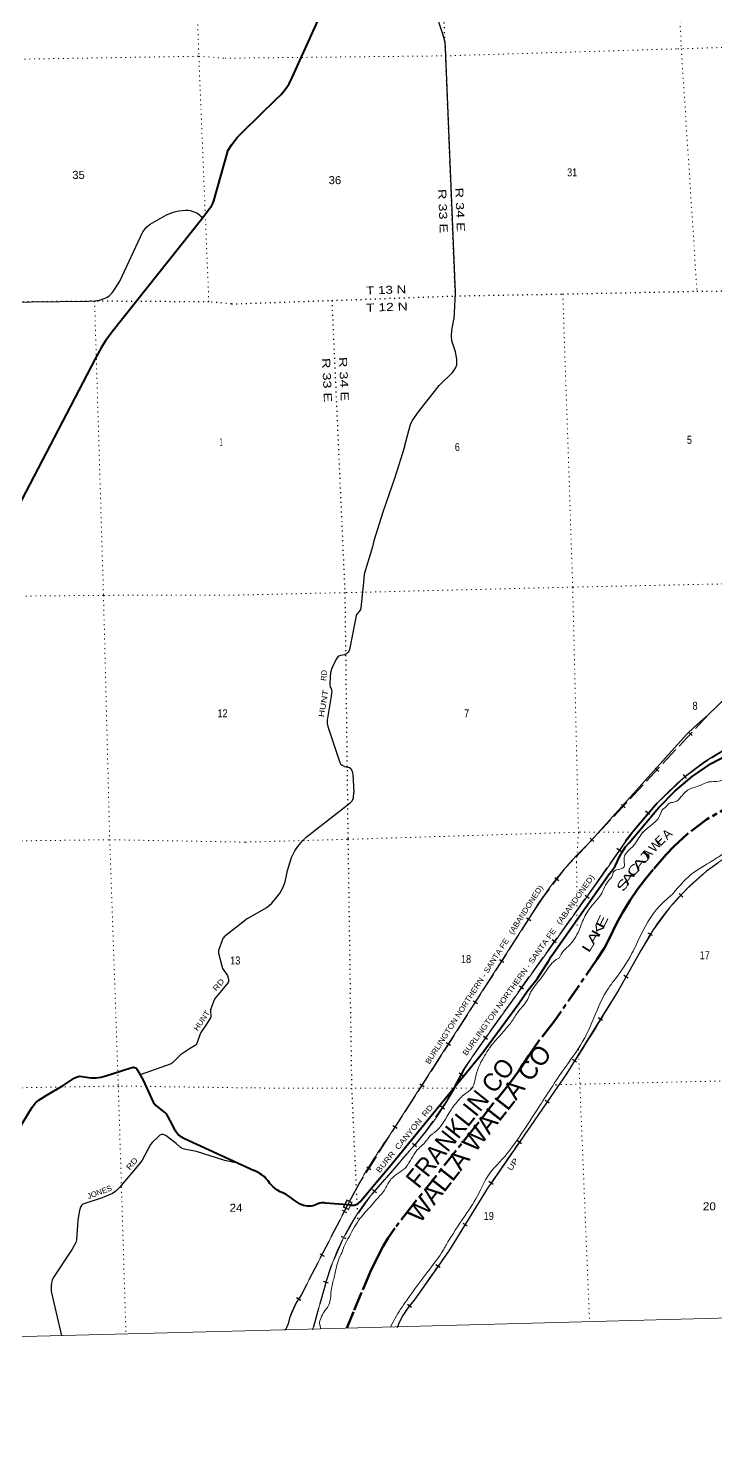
# Model space of a CAD drawing. Header units: feet. Extents: x 501257 to 757852, y -360805 to -170898.
# Drawn here: x 594971 to 610018, y -360805 to -330035 of the extents above; entities that cross this region are included whole.
import ezdxf
from ezdxf.enums import TextEntityAlignment as Align

# ---------------------------------------------------------------- set-up
doc = ezdxf.new("R2010")
doc.units = ezdxf.units.FT
doc.header["$LTSCALE"] = 70
for name, pattern in [('DOTTED', [1.5, 0.3, -1.2]), ('LONG_DASH_SHORT_DASH', [9.9, 6, -1.2, 1.5, -1.2]), ('LONG_DASHED', [7.5, 6, -1.5])]:
    doc.linetypes.add(name, pattern=pattern)
for name, color, linetype, lineweight in [('11', 7, 'LONG_DASH_SHORT_DASH', 60), ('26', 7, 'Continuous', 40), ('27', 7, 'Continuous', 13), ('29', 7, 'Continuous', 25), ('30', 7, 'Continuous', 25), ('34', 7, 'Continuous', 25), ('39', 7, 'Continuous', 13), ('4', 7, 'Continuous', 13), ('6', 7, 'DOTTED', 25), ('63', 7, 'Continuous', 25), ('7', 7, 'DOTTED', 13)]:
    doc.layers.add(name, color=color, linetype=linetype, lineweight=lineweight)
doc.layers.add('12', color=7, linetype='Continuous')
doc.layers.add('41', color=7, linetype='Continuous')

msp = doc.modelspace()

# ---------------------------------------------------------------- linework, layer by layer
at = {"layer": '11'}
msp.add_line((601973.81, -358397.1), (601944.18, -358472.72), dxfattribs=at)
msp.add_lwpolyline([(610473.43, -346962.99), (609813.58, -347346.46), (609386.39, -347662.3), (609107.94, -347924.86), (608933.8, -348109.38), (608649.08, -348435.62), (608483.66, -348635.23), (608307.55, -348864.22), (608139.86, -349111.94), (607983.11, -349370.93), (607851.06, -349606.54), (607676.04, -349972.6), (607582.33, -350151.59), (607416.41, -350404.55), (606475.88, -351770.46), (606162.69, -352163.55), (605925.6, -352503.93), (605703.93, -352843.47), (605479.96, -353147.77), (605141.75, -353565.57), (604768.15, -354045.49), (603394.23, -355767.7), (602991.26, -356284.74), (602845.84, -356498.12), (602737.66, -356676.77), (602605, -356932.73), (602458.03, -357247.52), (602267.22, -357689.22), (602091.15, -358110.43), (601944.18, -358472.72)], dxfattribs=at)
at = {"layer": '26'}
for points in [[(599332.21, -332725.17), (599425.27, -332579.89), (599546.76, -332425.58), (599683.7, -332284.83), (600397.04, -331590.64), (600498.04, -331492.19), (600594.97, -331376.38), (600679.26, -331251.08), (600750, -331117.65), (602094.17, -328133.5)], [(599332.21, -332725.17), (599025.74, -333811.96), (599008.2, -333869.02), (598959.8, -333955.72), (598796.25, -334182.7)], [(598796.25, -334182.7), (596806.73, -336680.21), (596662.18, -336876.08), (596575.12, -337015.32), (596441.15, -337266.92), (591605.1, -346525.87), (591497.74, -346790.7), (589913.19, -350913.39)], [(602032.58, -355778.97), (602053.59, -355780.53), (602060.74, -355781.09), (602082.6, -355781.3), (602104.37, -355779.22), (602125.79, -355774.88), (602146.65, -355768.32), (602166.7, -355759.62), (602185.74, -355748.87), (602203.55, -355736.18), (602209.86, -355730.61), (602234.76, -355705.55), (602255.56, -355680.61), (602664.14, -355190.65), (602871.02, -354948.82), (604918.59, -352442.11), (604947.46, -352406.77), (604958.2, -352392.11), (605706.56, -351371.14), (605897.94, -351095.68), (606106.22, -350830.6), (606356.97, -350443.95), (606361.24, -350434.8), (606407.32, -350349.49), (606462.06, -350269.47), (607686.96, -348528.63), (607695.2, -348519.69), (607761.27, -348439.09), (607818.55, -348352.02), (607866.42, -348259.44), (607866.81, -348258.34), (607913.63, -348147.35), (607971.78, -348041.86), (608040.65, -347943.02), (608119.47, -347851.93), (608725.93, -347135.63), (608770.3, -347083.74), (609117.44, -346723.57), (609500.33, -346401.66), (609914.76, -346121.54), (610356.21, -345886.28)], [(594730.09, -354173.35), (595057.65, -353634.36), (595130.35, -353543.31), (595206.81, -353480.72), (595363.95, -353379.1), (595734.62, -353166.34), (595978.4, -353005.83), (596044.76, -352971.49), (596105.58, -352961.61), (596340.14, -352996.49), (596459.34, -352997.83), (596560.24, -352980.27), (596668.31, -352947.98), (597215.34, -352773.93), (597252.92, -352766.76), (597275.35, -352765.17), (597295.65, -352768.02), (597319.22, -352778.34), (597341.15, -352791.51), (597350.95, -352803.23), (597366.08, -352827.53), (597488.44, -353046.94), (597709.67, -353524.61), (597734.9, -353564.13), (597763.24, -353597.46), (597943.12, -353736.63), (597974, -353766.06), (597988.26, -353783.62), (598074.62, -353929.62), (598163.74, -354108.47), (598238.32, -354213.82), (598267.94, -354248.95), (598295.36, -354270.89), (598390.19, -354323.99), (599915.03, -355020.66)], [(602032.58, -355778.97), (601766.31, -355759.25), (601475.43, -355733.33), (601450.19, -355731.08), (601425.43, -355729.89), (601418.93, -355729.58), (601387.45, -355731.37), (601356.32, -355736.44), (601331.23, -355743.28), (601306.32, -355751.96), (601281.23, -355763.54), (601246.1, -355779.76), (601206.05, -355791.83), (601164.96, -355799.65), (601123.27, -355803.13), (601081.45, -355802.24), (601039.95, -355796.98), (600999.23, -355787.41), (600959.73, -355773.63), (600924.73, -355757.32), (600794.49, -355671.24), (600707.37, -355604.17), (600613.72, -355546.58), (600546.33, -355512.94), (600485.76, -355487.54), (600428.18, -355455.96), (600374.21, -355418.53), (600324.45, -355375.66), (600279.45, -355327.82), (600261.04, -355305.03), (600223.82, -355250.83), (600181.14, -355200.81), (600133.47, -355155.53), (600081.33, -355115.48), (600025.28, -355081.11), (600016.82, -355076.59), (599915.03, -355020.66)]]:
    msp.add_lwpolyline(points, dxfattribs=at)
at = {"layer": '29'}
for points in [[(603999.66, -328504.13), (603990.51, -328533.41), (603963.64, -328580.98), (603876.82, -328734.01), (603862.36, -328765.02), (603856.16, -328796.04), (603856.15, -328853.95), (603885.09, -329503.3), (603899.57, -329645.98), (603911.97, -329730.77), (603934.71, -329834.17), (603955.37, -329916.89), (604038.05, -330156.78), (604079.39, -330313.94), (604097.9, -330436.35)], [(604097.9, -330436.35), (604099.9, -330640.87), (604311.32, -335817.82), (604286.15, -336405.97)], [(588082.89, -336103.18), (596300.23, -336004.22), (596427.17, -336001.65), (596529.89, -335986.96), (596616.11, -335958.6), (596695.07, -335923.48), (596743.33, -335888.36), (596809.14, -335822.52), (596858.64, -335753.38), (596980.81, -335566.52), (597477.99, -334488.95), (597563.73, -334387.03), (597643.06, -334320.85), (597996.08, -334120.71), (598055.09, -334092.91), (598142.83, -334062.18), (598199.87, -334044.62), (598270.53, -334031.65), (598414.83, -334013.89), (598471.87, -334016.09), (598517.66, -334023.89), (598621.03, -334062.18), (598674.7, -334085.34), (598738.76, -334133.61), (598796.25, -334182.7)], [(603204.39, -339190.93), (603302.2, -338838.15), (603339.41, -338701.66), (603376.61, -338623.08), (603508.9, -338424.56), (603963.64, -337853.79), (604253.02, -337564.27), (604294.38, -337514.63), (604331.57, -337456.73), (604348.12, -337402.96), (604352.24, -337349.2), (604348.12, -337278.88), (604319.17, -337117.59), (604244.75, -336877.7), (604236.5, -336770.16), (604244.75, -336637.81), (604286.15, -336405.97)], [(603204.39, -339190.93), (602994.7, -339861.34), (602732.55, -340621.34), (602534.02, -341247.25), (602506.49, -341378.64), (602325.53, -341978.03)], [(602325.53, -341978.03), (602310.06, -342163.49), (602252.18, -342717.71), (602239.78, -342752.85), (602214.97, -342792.16), (602161.23, -342854.2), (602148.83, -342876.93), (602140.56, -342924.51), (602004.14, -343623.49), (601987.6, -343664.84), (601975.19, -343683.45), (601933.86, -343718.62), (601892.51, -343741.35), (601851.18, -343751.7), (601807.77, -343757.89), (601768.5, -343768.25), (601745.76, -343788.91), (601710.62, -343834.42), (601634.14, -343991.58), (601607.27, -344053.63), (601586.6, -344128.08), (601570.07, -344355.53)], [(601570.07, -344355.53), (601570.07, -344405.17), (601578.33, -344434.12), (601607.28, -344498.23), (601615.54, -344545.79), (601611.41, -344583.02), (601599, -344645.05), (601512.19, -345170.33), (601510.12, -345205.48), (601512.19, -345242.71), (601528.72, -345306.81), (601789.17, -346100.92), (601805.71, -346127.82), (601838.78, -346158.84), (601892.52, -346183.64), (602004.14, -346210.53), (602028.94, -346229.14), (602041.35, -346245.69), (602057.88, -346291.18), (602074.42, -346353.22), (602095.09, -346754.41)], [(599771.03, -349511.7), (600193.43, -349269.12), (600305.05, -349173.99), (600404.27, -349054.05), (600491.08, -348938.24), (600557.23, -348805.89), (600594.44, -348706.63), (600644.04, -348458.46), (600734.99, -348177.22), (600809.41, -348032.46), (600875.55, -347937.33), (600983.04, -347804.98), (601053.32, -347730.53), (602016.55, -346981.91), (602057.89, -346934.35), (602072.36, -346905.4), (602086.83, -346866.1), (602095.09, -346754.41)], [(599771.03, -349511.7), (599258.81, -349913.33), (599243.73, -349929.68), (599228.37, -349950.89), (599138.79, -350210.12), (599134.71, -350239.22), (599137.53, -350266.71), (599215.66, -350577.13), (599227.38, -350602.48), (599332.01, -350759.11), (599339.24, -350777.28), (599354.32, -350852.74), (599355.68, -350873.18), (599354.94, -350889.2), (599346.14, -350909.32), (599244, -351035.21), (599065.24, -351252.64), (599050.25, -351275.95), (599031.31, -351311.75), (598970.17, -351483.41), (598964.06, -351504.16), (598962.19, -351515.47), (598965.62, -351660.63), (598960.29, -351681.47), (598872.1, -351824.18), (598752.29, -352002.15), (598737.67, -352031.11), (598662.43, -352246.12), (598650.36, -352264.92), (598643.57, -352272.53), (598628.49, -352285.11), (598500.37, -352359.57), (598305.25, -352491.68), (598287.26, -352506.44), (598130.16, -352666.15), (598117.79, -352675.9), (598100, -352687.53), (597422.44, -352928.6)], [(599582.33, -354871.94), (599274.67, -354801.79), (598652.88, -354609.43), (598419.81, -354565.08), (598365.23, -354548.84), (598329.32, -354534.9), (598296.64, -354512.26), (598206.72, -354434.42), (597989.98, -354260.75), (597951.26, -354244.15), (597924.63, -354238.11), (597889.44, -354238.11), (597854.25, -354250.69), (597821.43, -354275.87), (597690.87, -354404.11), (597651.88, -354453.56), (597464.64, -354798.99), (597432.66, -354845.93), (596968.22, -355392.56), (596905.38, -355457.95), (596868.93, -355490.65), (596813.84, -355524.91), (596589.32, -355617.56), (596169.19, -355761.83), (596139.99, -355787.44), (596117.37, -355825.17), (596096.85, -355894.62), (596059.12, -356104.95), (596028.14, -356541.98), (596011.99, -356595.27), (595932.11, -356744.36), (595521.66, -357366.95), (595498.4, -357422.32), (595483.96, -357480.13), (595478.27, -357551.66), (595473.92, -357620.98), (595478.94, -357668.77), (595480.83, -357698.51), (595699.99, -358636.36)]]:
    msp.add_lwpolyline(points, dxfattribs=at)
at = {"layer": '34', "lineweight": 13}
for p, q in [((610409.52, -344518.27), (609853.65, -345050.39)), ((605993.15, -349408.78), (602863.76, -354276.55)), ((608377.13, -350212.98), (607878.24, -351093.83)), ((603427.92, -354469.03), (602430.2, -355611.6)), ((605036.81, -355390.34), (604192.16, -356757.46)), ((602029.14, -355643.47), (600943.94, -357746.02)), ((601488.76, -357467.78), (601196, -358508.21)), ((600657.16, -358377.65), (600595.74, -358521.77))]:
    msp.add_line(p, q, dxfattribs=at)
at = {"layer": '34'}
for p, q in [((609294.76, -349040.87), (609213.02, -348966.35)), ((608633.5, -349885.09), (608538.33, -349828.73)), ((608100.97, -350814.43), (608004.72, -350759.92)), ((607536.29, -351744.29), (607442.39, -351685.83)), ((606971.81, -352655.88), (606877.91, -352597.42)), ((606371.97, -353552.77), (606280.71, -353490.27)), ((605765.5, -354437.34), (605674.59, -354374.34)), ((605144.9, -355328.29), (605053.98, -355265.29)), ((604580.15, -356236.23), (604486.05, -356178.09)), ((603984.17, -357147.12), (603893.62, -357083.6)), ((603357.35, -358021.9), (603272.11, -357951.41))]:
    msp.add_line(p, q, dxfattribs=at)
at = {"layer": '34', "lineweight": 13}
for points in [[(609374.09, -345480.37), (609372.12, -345482.43), (607239.98, -347862.8)], [(608083.79, -347774.1), (607497.86, -348614.81), (604978.38, -352128.03)], [(606745.11, -352905.38), (606749.17, -352907.32), (606046.4, -353933.48)], [(603092.73, -358342.88), (603090.76, -358344.94), (603046.85, -358460.53)]]:
    msp.add_lwpolyline(points, dxfattribs=at)
at = {"layer": '34'}
for points in [[(610343.63, -345731.77), (609762.57, -346089.84), (609339.52, -346408.27), (608735.22, -346985.73), (608194.63, -347623.18), (608082.92, -347773.43)], [(610058.69, -348300.76), (609814.9, -348475.59), (609380.56, -348861.85), (608988.97, -349291.39), (608644.42, -349759.5), (608585.96, -349858.22), (608376.18, -350212.43), (607877.29, -351093.27), (607489.36, -351716.37), (606748.76, -352905.9), (606745.11, -352905.38), (606747.54, -352907.76), (606326.3, -353522.83), (606045.49, -353932.86), (605099.4, -355298.1), (605035.89, -355389.74), (604191.24, -356756.85), (603938.84, -357116.66), (603419.67, -357856.76), (603287.04, -358017.15), (603171.83, -358190.62), (603089.81, -358344.34), (603051.81, -358444.38)]]:
    msp.add_lwpolyline(points, dxfattribs=at)
at = {"layer": '34', "lineweight": 13}
for centre, radius, start, end in [((613469.31, -351454.59), 6519.68, 106.64227, 129.29598), ((621916.4, -358979.28), 18426.17, 130.89333, 132.90507), ((614546.58, -352462.19), 7984.1, 130.69944, 144.04297), ((612410.91, -353308.91), 7509.91, 133.51525, 148.71252), ((613282.82, -352812.59), 5551.91, 122.64623, 152.08008), ((571746.87, -329856.84), 41910.44, 326.63342, 329.5542), ((612722.64, -357917.61), 9669.17, 143.21832, 147.83876), ((597702.31, -349518.02), 7569.35, 319.1496, 334.55057), ((799601.52, -489144.49), 236105.06, 145.06316, 145.49329), ((612094.96, -360851.24), 11333.21, 144.54059, 152.64424), ((606737.39, -358963), 5457.45, 142.11364, 164.09883), ((677729.09, -409162.96), 90299.59, 144.52473, 145.37727), ((602412.25, -358793.59), 1803.7, 144.4937, 166.6672), ((604884.37, -359202.97), 1988.28, 137.41073, 154.43426)]:
    msp.add_arc(centre, radius, start, end, dxfattribs=at)
at = {"layer": '39'}
for points in [[(621122.74, -334428.8), (621107.59, -334446.87), (620947.39, -334566.82), (620733.55, -334714.01), (620609.41, -334831.24), (620395.81, -334990.5), (620225.97, -335130.78), (620060.46, -335287.1), (619937.71, -335474.8), (619772.47, -335747.94), (619597.28, -336025.3), (619370.05, -336309.71), (619203.87, -336534.53), (618994.58, -336812.55), (618775.46, -337100.83), (618526.01, -337480.36), (618340.68, -337751.87), (618228.34, -337959.52), (618054.56, -338412.09), (617802.97, -338991.07), (617687.13, -339224.97), (617564.6, -339527.49), (617343.3, -340115.95), (617228.52, -340404.22), (617157.45, -340566.75), (616949.41, -341011.93), (616843.48, -341239.6), (616698.34, -341514.36), (616468.9, -341994.2), (615987.94, -342746.85), (615823.6, -343066.3), (615599.55, -343513.81), (615391.93, -343932.53), (615256.04, -344176.5), (614953.27, -344535.57), (614677.12, -344780.65), (614354.06, -344986.36), (613978.84, -345193.09), (613618.84, -345357.22), (613123.08, -345556.22), (612518.77, -345745.26), (612267.05, -345802.53), (611962.84, -345842.7), (611703.06, -345898.12), (611479.58, -345962.91), (611342.05, -346009.9), (610810.92, -346247.87), (610558.3, -346361.56), (610322.52, -346412.48), (610081.54, -346505.81), (609857.16, -346524.28), (609612.29, -346623.72), (609422.95, -346689.85), (609326.12, -346766.27), (609261.42, -346844.07), (609123.2, -346959.57), (609017.29, -346981.78), (608869.32, -347111.56), (608859.41, -347117.8), (608816.93, -347203.22), (608414.01, -347636.09), (608199.06, -347932.35), (608037.84, -348102.68), (608016.6, -348145.4), (607995.42, -348397.6), (607879.83, -348438.12), (607770.77, -348504.7), (607753.85, -348563.45), (607630.78, -348735.05), (607540.08, -348920.12), (607340.62, -349187.88), (607153.24, -349457.42), (607026.78, -349764.04), (606782.99, -350125.32), (606692.37, -350211.69), (606589.24, -350376.86)], [(617631.58, -342553.68), (617404.61, -343263.11), (617214.97, -343726.07), (616994.27, -344139.27), (616587.13, -344767.61), (616498.44, -344849.91), (616444.44, -344859.02), (616243.41, -345148.97), (615969.31, -345396.03), (615709.64, -345560.22), (615119.01, -345868.06), (614999.15, -345908.03), (614817.19, -345996.58), (614319.11, -346179.51), (613632.74, -346395.62), (613341.12, -346448.34), (612845.91, -346572.81), (612320.14, -346776.42), (611877.27, -347012.67), (611470.82, -347264.32), (610892.07, -347632.13), (610382.88, -347966.35), (610079.64, -348159.59), (609744.58, -348367.55), (609479.09, -348541.92), (609012.97, -349026.38), (608859.14, -349164.33), (608375.27, -349870.71), (608182.42, -350271.29), (607812.21, -350838.47), (607653.86, -351053.06), (607148.59, -352123), (606740.05, -352740.28), (606164.5, -353603.99), (605813.81, -354142.6), (605397.55, -354714.71), (604984.15, -355211.47), (604869.13, -355445.08), (604572.85, -355951.45), (604171.34, -356559.53), (604050.98, -356767.34), (603757.99, -357177.92), (603247.77, -357870.71), (603004.34, -358250.12), (602897.7, -358448.4)], [(606589.24, -350376.86), (606541.49, -350397.93), (606482.14, -350441.39), (606438.8, -350482.52), (606217.87, -350780.91), (605979.23, -351097.78), (605931.09, -351201.44), (605923.5, -351223.75), (605677.43, -351570.97), (605521.48, -351805.66), (605490.13, -351844.54), (605287.92, -352074.08), (605087.92, -352313.65), (604939.83, -352540.13), (604750.55, -353021.2), (604703.66, -353189.3), (604504.48, -353368.43), (604307.98, -353581.75), (604223.96, -353698.2), (603860.33, -354190.73), (603810.85, -354225.94), (603630.36, -354436.93), (603515.94, -354537.86), (603272.24, -354903.17), (603217.33, -354968.69), (602909.09, -355214.4), (602784.71, -355422.28), (602604.42, -355643.34), (602482.76, -355784.7), (602231.58, -356075.62), (602110.68, -356255.24), (601999.51, -356463.61), (601881.64, -356689.6), (601815.34, -356861.55), (601783.41, -356922.96), (601727.68, -357092.59), (601664.69, -357361.72), (601603.88, -357638.87), (601574.6, -357887.2), (601519.02, -358021.22), (601470.01, -358080.59), (601392.29, -358211.02), (601353.93, -358405.14), (601360.38, -358427.18), (601367.56, -358488.54)]]:
    msp.add_spline(points, degree=3, dxfattribs=at)
at = {"layer": '4'}
msp.add_lwpolyline([(501256.99, -177792.42), (532580.01, -177081.38), (563902.01, -176327.26), (595222.96, -175530.05), (626542.78, -174689.76), (657861.41, -173806.39), (689178.8, -172879.94), (720494.89, -171910.42), (751809.62, -170897.82), (757851.71, -353854.74), (726285.32, -354875.48), (694717.55, -355852.8), (663148.48, -356786.68), (631578.15, -357677.15), (600006.62, -358524.19), (568433.96, -359327.81), (536860.22, -360087.99), (505285.47, -360804.74)], close=True, dxfattribs=at)
at = {"layer": '6'}
for points in [[(603310.74, -312680.3), (603400.17, -314703.23), (603647.66, -319991.99), (603849.3, -325295.76), (604099.9, -330640.87), (604308.53, -335892.12)], [(599419.54, -336065.94), (601615.62, -335990.92), (604308.53, -335892.12), (606669.46, -335850.15), (609603.9, -335788.95), (611947.17, -335767.46), (614900.81, -335661.57), (617181.35, -335613.11), (619893.3, -335548.3)], [(599419.54, -336065.94), (598925.46, -336023.69), (596454.07, -336006.54), (593550.09, -336040.19), (590966.56, -336067.73), (588320.49, -336098.99), (585890.41, -336165.34), (582976.82, -336191.85), (580610.85, -336237.51), (577707.86, -336304.14), (575316.39, -336398.29), (572449.67, -336468.61), (570246.74, -336516.81), (567871.99, -336635.47)], [(601615.62, -335990.92), (601900.65, -342382.79), (601967.62, -347777.81), (602047.63, -353224.94), (602181.44, -356140.21)]]:
    msp.add_lwpolyline(points, dxfattribs=at)
at = {"layer": '63'}
for p, q in [((609420.18, -345434.39), (609501.21, -345509.69)), ((608692.19, -346221.58), (608773.21, -346296.88)), ((609373.45, -346451.07), (609306.93, -346362.69)), ((607951.12, -347015.16), (608032.14, -347090.46)), ((608565.86, -347237.13), (608481.5, -347165.58)), ((607350.47, -347823.54), (607268.08, -347749.74)), ((607943.29, -348043.65), (607854.53, -347977.66)), ((606492.08, -348610.79), (606579.85, -348678.1)), ((607244.4, -349072.92), (607155.64, -349006.93)), ((605875.67, -349492.58), (605968.72, -349552.4)), ((606526.09, -350043.93), (606437.33, -349977.94)), ((605286.31, -350404.5), (605379.36, -350464.32)), ((605807.78, -351053.77), (605719.02, -350987.78)), ((604708.69, -351307.83), (604801.73, -351367.64)), ((604119.33, -352219.75), (604212.37, -352279.56)), ((605023.15, -352157.4), (604933.27, -352092.94)), ((604487.65, -352956.95), (604398.89, -352890.96)), ((603541.71, -353123.07), (603634.75, -353182.89)), ((604083.15, -353678.13), (603991.94, -353615.56)), ((602952.35, -354034.99), (603045.39, -354094.81)), ((603470.07, -354502), (603384.29, -354432.16)), ((602377.92, -354940.67), (602471.25, -355000.03)), ((602592.05, -355507.64), (602503.29, -355441.65)), ((601839.6, -355888.37), (601937.89, -355939.1)), ((601926.67, -356516.81), (601829.82, -356463.38)), ((601350.15, -356842.35), (601448.44, -356893.08)), ((601540, -357483.19), (601434.74, -357449.21)), ((600844.78, -357797.22), (600938.06, -357856.66))]:
    msp.add_line(p, q, dxfattribs=at)
at = {"layer": '63', "lineweight": 13}
for p, q in [((601867.41, -355823.64), (601945.42, -355666.51)), ((602062.34, -355724.56), (601945.42, -355666.51)), ((601984.32, -355881.69), (601867.41, -355823.64)), ((601983.85, -355881.45), (602061.86, -355724.32))]:
    msp.add_line(p, q, dxfattribs=at)
at = {"layer": '63', "linetype": 'LONG_DASHED'}
for points in [[(614660.67, -344181.33), (614551.15, -344254.57), (614266.12, -344413.66), (613969.5, -344524.12), (613812.89, -344568.68), (611554.76, -345248.29), (610912.03, -345477.69), (610296.81, -345773.01), (609715.84, -346131.02), (609292.88, -346449.38), (608688.67, -347026.76), (608148.14, -347664.13), (608036.45, -347814.36)], [(610410.27, -344519.08), (609854.4, -345051.2), (609851.97, -345053.38)], [(609858.99, -345046.26), (607240.78, -347863.55), (606699.87, -348433.86), (606221.56, -349057.54), (605994.07, -349409.38), (602864.69, -354277.14), (602228.04, -355278.05), (602030.11, -355643.98), (600944.89, -357746.57), (600843.44, -357905.78), (600759.23, -358074.63), (600693.13, -358251.36), (600658.2, -358378.01), (600602.55, -358508.6)], [(608045.06, -347814.49), (607935.93, -347971.07), (607459.13, -348655.19), (604939.66, -352168.4), (604498.4, -352811.13), (604120.96, -353507.75), (603672.83, -354161.01), (603389.25, -354509.35)], [(603427.09, -354468.31), (602769.4, -355221.49), (602429.33, -355610.92), (602102.54, -356079.6), (601826.53, -356579.87), (601604.34, -357106.25), (601487.71, -357467.43)], [(601487.7, -357467.48), (601469.17, -357533.35), (601199.14, -358492.99)]]:
    msp.add_lwpolyline(points, dxfattribs=at)
at = {"layer": '63', "lineweight": 13}
msp.add_lwpolyline([(601878.13, -355820.03), (601949.02, -355677.23), (602051.13, -355727.92), (601980.24, -355870.73)], close=True, dxfattribs=at)
at = {"layer": '7'}
for p, q in [((606977.78, -349219.81), (606981.18, -349675.48)), ((607010.04, -352366.49), (607254.24, -358333.58))]:
    msp.add_line(p, q, dxfattribs=at)
for points in [[(608454.78, -312544.24), (608553.8, -314534.33), (608820.44, -319879.12), (609009.69, -325165), (609261.9, -330489.93), (609603.9, -335788.95)], [(598058.2, -312817.86), (598093.33, -314676.12), (598301.43, -319992.63), (598523.99, -325337.16), (598705.87, -330649.88), (598925.46, -336023.69)], [(599279.07, -330692.53), (604099.9, -330640.87), (609187.6, -330487.14), (612763.81, -330380.76)], [(567741.73, -331375.5), (572396.67, -331162.76), (577387.76, -331038.92), (582668.89, -330934.56), (588002.43, -330835.76), (593315.84, -330737.14), (598705.87, -330649.88), (599279.07, -330692.53)], [(596424.98, -336006.9), (596620.09, -342441.73), (596756.1, -347785.04), (596945.1, -353178.13), (597111.85, -358599.68)], [(606669.46, -335850.15), (606886.65, -342261.47), (607011.28, -347629.18), (606970.77, -348278.48), (606975.51, -348914.45)], [(616374.04, -342124.57), (612157.76, -342148.7), (606886.65, -342261.47), (601900.65, -342382.79), (599586, -342433.94)], [(599586, -342433.94), (596620.09, -342441.73), (591308.02, -342490.07), (586098, -342495.26), (580812.36, -342517.03), (575535.58, -342543.12), (570404.33, -342569.71), (568018.96, -342570.37)], [(599727.3, -347839.33), (601967.62, -347777.81), (607032.94, -347622.67), (608416.8, -347618.93)], [(568152.58, -347965.84), (570545.07, -347965.25), (575655.12, -347858.42), (580948.23, -347896.72), (586258.64, -347874.53), (591569.05, -347852.35), (596756.13, -347787.05), (599727.3, -347839.33)], [(631439.25, -352629.57), (628371.01, -352762.42), (623105.18, -352939.55), (617737.01, -353013.92), (612423.55, -353012.71), (606524.79, -353145.76), (606504.81, -353146.54)], [(599867.88, -353216.62), (596951.08, -353174.05), (591675.85, -353268.3), (586397.96, -353314.32), (581097.31, -353314.3), (580802.18, -353311.05)], [(604706.15, -353216.75), (604670.11, -353218.16), (602047.63, -353224.94), (599867.88, -353216.62)]]:
    msp.add_lwpolyline(points, dxfattribs=at)

# ---------------------------------------------------------------- texts
at = {"layer": '12'}
msp.add_text('WALLA WALLA CO', height=400, rotation=52.026, dxfattribs=at).set_placement((603541.19, -356198.82))
at = {"layer": '12', "width": 0.95}
msp.add_text('FRANKLIN CO', height=400, rotation=51.408, dxfattribs=at).set_placement((603515.21, -355437.47))
at = {"layer": '27', "width": 1.2}
msp.add_text('BURR  CANYON  RD', height=120, rotation=50.675, dxfattribs=at).set_placement((602663.33, -355085.1))
at = {"layer": '30'}
for s, rotation, width, p in [('RD', 85.843, 0.85, (601492.83, -344314.63)), ('HUNT   ', 80.616, 1.35, (601440.6, -345112.58))]:
    msp.add_text(s, height=120, rotation=rotation, dxfattribs=dict(at, width=width)).set_placement(p)
for s, rotation, width, p in [('RD', 50.575, 1.25, (599183.37, -350998.74)), ('HUNT', 56.051, 1.1, (598819.01, -351777.71)), ('RD', 49.647, 1.25, (597288.49, -354911.23)), ('JONES', 20.452, 1.05, (596552.88, -355551.51))]:
    msp.add_text(s, height=120, rotation=rotation, dxfattribs=dict(at, width=width)).set_placement(p, align=Align.CENTER)
at = {"layer": '34', "width": 1.3}
msp.add_text('UP', height=120, rotation=55.279, dxfattribs=at).set_placement((605543.87, -355042.96))
at = {"layer": '41'}
for s, rotation, p in [('E', 45.004, (608865.83, -347875.98)), ('A', 42.542, (609016.95, -347737.74)), ('W', 47.396, (608755.9, -347986.42)), ('A', 47.396, (608591.78, -348164.88))]:
    msp.add_text(s, height=200, rotation=rotation, dxfattribs=at).set_placement(p, align=Align.CENTER)
for s, rotation, width, p in [('C', 53.997, 1.5, (608299.21, -348506.19)), ('A', 51.526, 1.7, (608414.44, -348376.24)), ('J', 51.526, 2, (608536.91, -348225.64)), ('A', 56.256, 1.55, (608174.9, -348681.75)), ('S', 58.519, 1.55, (608068.94, -348823.5)), ('E', 63.983, 1.55, (607614.47, -349622.54)), ('K', 60.504, 1.5, (607521.78, -349805.95)), ('L', 57.739, 1.6, (607298.78, -350171.3)), ('A', 57.739, 1.5, (607416.21, -349985.26))]:
    msp.add_text(s, height=200, rotation=rotation, dxfattribs=dict(at, width=width)).set_placement(p, align=Align.CENTER)
at = {"layer": '6'}
for s, rotation, width, p in [('R 34 E', 272.275, 1.35, (604314.66, -333527.34)), ('R 33 E', 272.275, 1.35, (603940.53, -333556.6)), ('T 13 N', 2.101, 1.25, (602368.75, -335863.22)), ('T 12 N', 2.101, 1.3, (602367.05, -336238.53)), ('R 33 E', 272.553, 1.35, (601402.25, -337254.47)), ('R 34 E', 272.553, 1.35, (601771.08, -337232.38))]:
    msp.add_text(s, height=175, rotation=rotation, dxfattribs=dict(at, width=width)).set_placement(p)
at = {"layer": '63'}
for rotation, width, p in [(54.354, 1.15, (604563.42, -352521.18)), (57.264, 1.1, (603752.11, -352707.17))]:
    msp.add_text('BURLINGTON NORTHERN - SANTA FE   (ABANDONED)', height=120, rotation=rotation, dxfattribs=dict(at, width=width)).set_placement(p)
at = {"layer": '7'}
for s, width, p in [('35', 1.05, (595936.8, -333332.61)), ('31', 0.85, (606763.83, -333276.5)), ('36', 1.05, (601546.35, -333446.99)), ('1', 0.4, (599160.26, -339177.31)), ('5', 0.85, (609384.03, -339126.37)), ('6', 0.85, (604306.01, -339283.43)), ('12', 0.85, (599114.53, -345108.86)), ('8', 0.85, (609507.37, -344944.29)), ('7', 0.85, (604510.28, -345109.74)), ('13', 0.85, (599392.6, -350516.06)), ('18', 0.85, (604441.4, -350485.47)), ('17', 0.85, (609664.63, -350400.75)), ('24', 1.1, (599377.51, -355925.59)), ('19', 0.85, (604938.17, -356103.46)), ('20', 1.1, (609732.27, -355892.75))]:
    msp.add_text(s, height=175, dxfattribs=dict(at, width=width)).set_placement(p)

doc.saveas('drawing.dxf')
